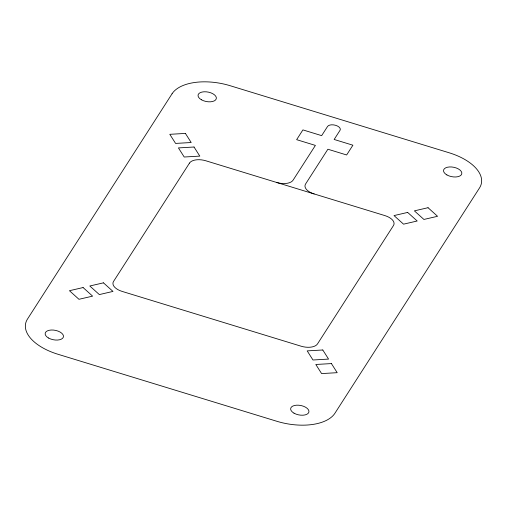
<?xml version="1.0" encoding="UTF-8"?>
<svg xmlns="http://www.w3.org/2000/svg" width="507" height="507" viewBox="0 0 507 507"><rect width="100%" height="100%" fill="white"/><g stroke="black" fill="none" stroke-linecap="round" stroke-linejoin="round"><path stroke-width="0.76" d="M276.657 182.463A13.271 6.876 10.9 0 0 293.071 180.188L315.392 145.408L296.646 139.666L302.907 129.9L321.66 135.642L327.535 126.49A6.635 3.435 10.9 0 1 335.742 125.349A6.635 3.435 10.9 0 1 340.032 130.312L334.157 139.469L352.904 145.205L346.642 154.971L327.89 149.229L305.569 184.016A13.271 6.876 10.9 0 0 314.15 193.947M172.057 93.782L27.473 319.08A46.986 24.342 10.9 0 0 57.855 354.228L276.835 421.279A46.986 24.342 10.9 0 0 334.943 413.218L479.527 187.92A46.986 24.342 10.9 0 0 449.145 152.772L230.165 85.721A46.986 24.342 10.9 0 0 172.057 93.782M189.498 163.077L113.524 281.467A13.271 6.876 10.9 0 0 122.105 291.398L301.088 346.199A13.271 6.876 10.9 0 0 317.502 343.923L393.476 225.533A13.271 6.876 10.9 0 0 384.895 215.602L205.912 160.801A13.271 6.876 10.9 0 0 189.498 163.077M83.091 287.551L69.446 290.707L78.959 299.295L92.604 296.139L83.091 287.551M103.46 282.836L89.815 285.992L99.334 294.58L112.979 291.417L103.46 282.836M407.666 212.42L394.021 215.583L403.54 224.164L417.185 221.008L407.666 212.42M428.041 207.705L414.396 210.861L423.909 219.449L437.554 216.293L428.041 207.705M185.41 133.417L169.807 134.317L175.587 143.418L191.183 142.524L185.41 133.417M194.035 147.011L178.432 147.911L184.206 157.012L199.809 156.118L194.035 147.011M322.794 349.988L307.191 350.882L312.965 359.989L328.568 359.089L322.794 349.988M331.413 363.582L315.817 364.476L321.59 373.583L337.193 372.683L331.413 363.582M446.889 174.928A9.291 4.81 10.9 0 0 461.731 174.002A9.291 4.81 10.9 0 0 449.43 166.949A9.291 4.81 10.9 0 0 446.889 174.928M201.406 99.771A9.291 4.81 10.9 0 0 216.255 98.846A9.291 4.81 10.9 0 0 203.947 91.786A9.291 4.81 10.9 0 0 201.406 99.771M293.997 413.167A9.291 4.81 10.9 0 0 308.845 412.242A9.291 4.81 10.9 0 0 296.544 405.188A9.291 4.81 10.9 0 0 293.997 413.167M48.52 338.011A9.291 4.81 10.9 0 0 63.369 337.085A9.291 4.81 10.9 0 0 51.061 330.025A9.291 4.81 10.9 0 0 48.52 338.011"/></g></svg>
